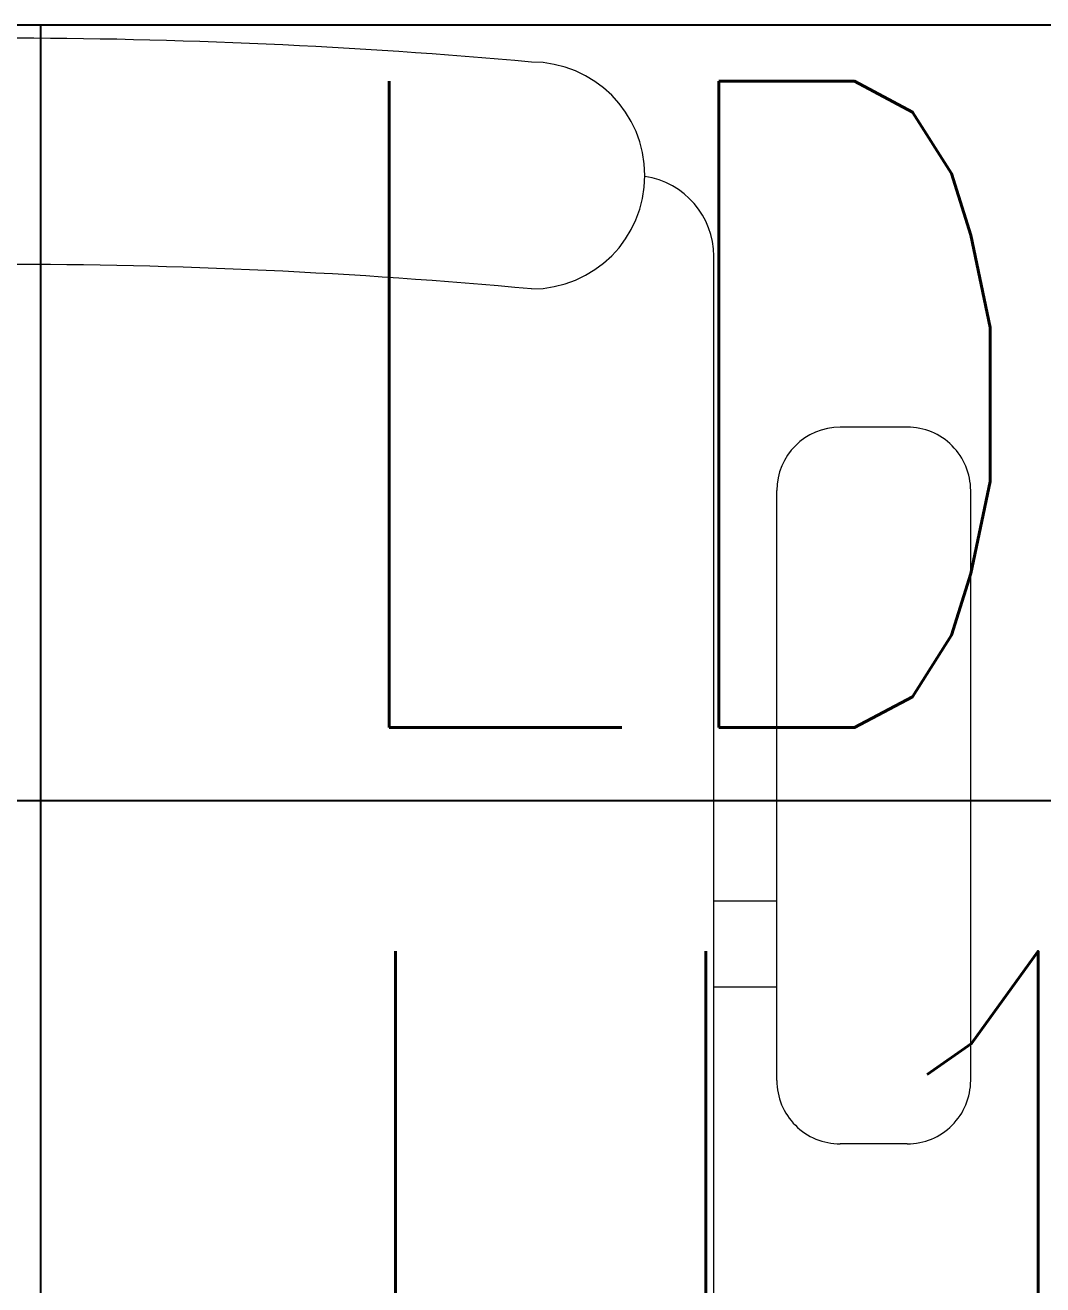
# Model space of a CAD drawing. Extents: x -12260 to 184725, y -29287 to 19916.
# Drawn here: x 42171.1 to 42486, y -6589.9 to -6200 of the extents above; entities that cross this region are included whole.
import ezdxf
from ezdxf.enums import TextEntityAlignment as Align

# ---------------------------------------------------------------- set-up
doc = ezdxf.new("R2010")
doc.units = 0
doc.header["$LTSCALE"] = 0.25
doc.linetypes.add('DASHDOT', pattern=[25.4, 12.7, -6.35, 0, -6.35])
doc.layers.add('01-First Floor-FUR$0$FALSE CEILING', color=251, linetype='Continuous')
for name, color, linetype, lineweight in [('01-First Floor-FUR$0$LOADING', 253, 'Continuous', 5), ('01-First Floor-FUR$0$Walls', 251, 'Continuous', 5), ('E-LITE-CIRC', 6, 'Continuous', 25), ('E-LITE-CIRC-NUMB', 6, 'Continuous', 25), ('E-LITE-CLNG', 150, 'Continuous', 35), ('E-LITE-CLNG-CNDT', 6, 'DASHDOT', 35), ('E-LITE-CTRL', 6, 'Continuous', 25), ('E-LITE-IDEN', 6, 'Continuous', 25)]:
    doc.layers.add(name, color=color, linetype=linetype, lineweight=lineweight)
doc.styles.add('DC_SIMPLEX', font='SIMPLEX.shx', dxfattribs={"width": 0.7})

# ---------------------------------------------------------------- blocks, each defined once
blk = doc.blocks.new('*U216')
at = {"layer": 'E-LITE-CIRC-NUMB', "style": 'DC_SIMPLEX', "width": 0.7, "flags": 8}
blk.add_attdef('CIRCUIT', text='', height=200, rotation=2.200405617713841e-06, dxfattribs=at).set_placement((-473.8980727184752, 299.9999999999545), align=Align.RIGHT)
at = {"layer": 'E-LITE-CTRL', "style": 'DC_SIMPLEX', "width": 0.7, "flags": 8}
blk.add_attdef('CONTROL', (1118.898065037702, -934.9999999998631), '', height=200, rotation=359.9999977995944, dxfattribs=at)
at = {"layer": 'E-LITE-IDEN', "style": 'DC_SIMPLEX', "width": 0.7, "flags": 8}
blk.add_attdef('TYPE', (460.406393435682, 457.6469602646916), '', height=200, rotation=359.9999977995944, dxfattribs=at)
blk = doc.blocks.new('01-First Floor-FUR$0$GF21018-P')
at = {"color": 0}
for p, q in [((-0.2206958158158443, 0.4756307261486727), (-0.2206958158158443, 0.0674977280054634)), ((-0.2805980196294406, 0.3422072443699342), (-0.2598282612620899, 0.3422072443699342)), ((-0.3002131404457629, 0.322592123553612), (-0.3002131404457629, 0.1400010304266672)), ((-0.2402131404457641, 0.322592123553612), (-0.2402131404457641, 0.1400010304266708)), ((-0.2402131404457641, 0.2937232591883401), (-0.2206958158158443, 0.2937232591883365)), ((-0.2402131404457641, 0.2670847420663591), (-0.2206958158158443, 0.2670847420663591)), ((-0.2805980196294406, 0.1203859096103415), (-0.2598282612620899, 0.120385909610345))]:
    blk.add_line(p, q, dxfattribs=at)
for centre, radius, start, end in [((-0.2805980196294406, 0.322592123553612), 0.0196151208163253, 90, 180.0000000000001), ((-0.2598282612620899, 0.322592123553612), 0.0196151208163253, 359.9999999999999, 90), ((-0.2805980196294406, 0.1400010304266672), 0.0196151208163253, 180.0000000000001, 270.0000000000004), ((-0.2598282612620899, 0.1400010304266708), 0.0196151208163253, 270.0000000000006, 359.9999999999999), ((-0.1642902328567111, 0.0424977280054613), 0.0351139560901341, 90.00000000000004, 270), ((-4.0174444003e-06, 1.846735474002139), 1.776735474005004, 264.6945553321505, 275.3052680112835), ((-0.1956958158158457, 0.0674977280054634), 0.025, 179.9999999999999, 261.4720758531367), ((-3.2405935642e-06, 1.831363171438854), 1.831363171441721, 264.8532206013883, 275.1469821681523)]:
    blk.add_arc(centre, radius, start, end, dxfattribs=at)
blk = doc.blocks.new('01-First Floor-FUR')
at = {"layer": '01-First Floor-FUR$0$FALSE CEILING', "linetype": 'Continuous'}
for p, q in [((42175.99999988297, -9440.0000000132), (42175.99999988297, -6200.0000000132)), ((38575.99999988297, -6440.0000000132), (42775.99999994219, -6440.0000000132))]:
    blk.add_line(p, q, dxfattribs=at)
at = {"layer": '01-First Floor-FUR$0$FALSE CEILING'}
blk.add_lwpolyline([(38575.99999988297, -9440.000000013199), (42775.99999994219, -9440.000000013199), (42775.99999994219, -6200.000000013198), (38575.99999988297, -6200.000000013198)], close=True, dxfattribs=at)
at = {"layer": '01-First Floor-FUR$0$Walls'}
blk.add_line((42775.99999994216, -6200.000000013213), (38575.99999988294, -6200.000000013213), dxfattribs=at)
at = {"layer": '01-First Floor-FUR$0$LOADING', "extrusion": (2.240207019314477e-05, 7.774263848676233e-06, 0.9999999997188542), "xscale": 1000, "yscale": 1000, "zscale": 1000, "rotation": 179.9985892349693}
blk.add_blockref('01-First Floor-FUR$0$GF21018-P', (42163.4826528095, -6204.022406667199, 0.8303673570218018), dxfattribs=at)

msp = doc.modelspace()

# ---------------------------------------------------------------- block references
at = {"layer": 'E-LITE-CLNG'}
ref = msp.add_blockref('*U216', (41866.24289988728, -6721.867063171565, -0.09705739296632954), dxfattribs=dict(at, xscale=-1))
ref.add_attrib('TYPE', 'LD1', (42259.73457917005, -6417.373688282238, -0.09705739296632954), dxfattribs={"layer": 'E-LITE-IDEN', "height": 200, "rotation": 2.200405638831775e-06, "style": 'DC_SIMPLEX', "width": 0.7000000000000001, "flags": 8})
at = {"layer": 'E-LITE-CLNG-CNDT'}
msp.add_blockref('01-First Floor-FUR', (0, 0), dxfattribs=at)

# ---------------------------------------------------------------- texts
at = {"layer": 'E-LITE-CIRC', "style": 'DC_SIMPLEX', "width": 0.8}
msp.add_text('U16', height=200, rotation=2.95485718479281e-05, dxfattribs=at).set_placement((42258.26881281551, -6686.641710220774, 5.889102110360458e-07))

doc.saveas('drawing.dxf')
